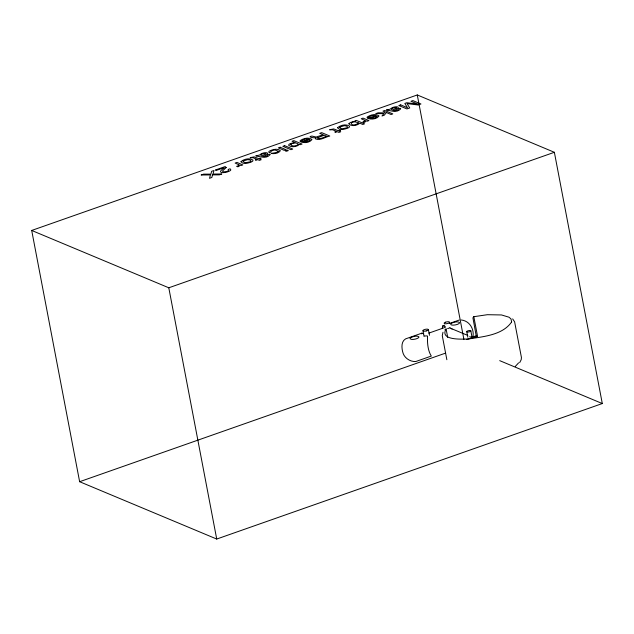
<?xml version="1.0" encoding="UTF-8"?>
<svg xmlns="http://www.w3.org/2000/svg" width="634" height="634" viewBox="0 0 634 634"><rect width="100%" height="100%" fill="white"/><g stroke="black" fill="none" stroke-linecap="round" stroke-linejoin="round"><path stroke-width="0.95" d="M473.099 335.838C473.963 328.357 469.192 320.764 461.195 319.972M442.31 328.143L442.627 326.027L444.68 325.147M472.893 317.689L476.221 335.901L477.584 336.472L473.82 316.691L473.432 316.818M511.622 321.842L510.98 318.902L508.975 317.198L501.526 314.955L487.387 314.702L473.82 316.691M427.514 336.202C427.276 342.78 427.76 350.531 431.31 356.07L415.88 361.491C410.745 362.014 404.849 358.416 403.153 353.447C401.655 348.969 400.72 341.694 405.562 338.889L421.943 333.135L423.726 333.761M421.539 333.856L421.943 333.135M442.984 332.264L442.27 335.663L446.859 359.716M511.606 322.009C502.461 335.188 483.37 336.583 468.78 338.952C462.693 339.158 439.275 340.751 446.098 328.951L447.715 337.431M444.854 329.807L446.098 328.951M518.596 362.87L515.268 366.468M519.65 362.672L521.196 359.716L521.441 357.536L514.61 321.787L512.652 318.894M411.26 337.367L413.653 336.527A4.501 1.419 -10.8 0 1 417.521 336.226L418.844 336.781A4.501 1.419 -10.8 0 1 416.633 338.699A4.501 1.419 -10.8 0 1 411.466 339.372L410.143 338.818A4.501 1.419 -10.8 0 1 411.26 337.367M449.466 327.992L448.278 328.412A2.227 0.705 -10.8 0 1 447.596 328.539M31.7 230.451L417.275 94.957L554.37 152.295L602.3 403.549L216.725 539.043L79.63 481.705L31.7 230.451L168.795 287.788L554.37 152.295M449.229 323.546L459.238 320.027M428.861 333.112L445.234 327.358M79.63 481.705L445.599 353.106M466.323 339.555L477.584 336.472M426.214 330.94L427.696 330.417A2.782 0.88 -10.8 0 0 428.386 329.522L427.562 329.181A2.782 0.88 -10.8 0 0 425.176 329.363L423.686 329.886A2.782 0.88 -10.8 0 0 423.013 330.782L424.098 336.567M476.221 335.901L471.165 337.145L472.441 337.7M469.58 336.773L471.197 337.145M442.857 325.781L445.393 326.724M470.198 330.536L470.816 330.797L472.187 338.017M424.732 335.861L425.152 335.965A2.227 0.705 -10.8 0 0 427.062 335.814M472.354 337.343L471.72 337.122L472.489 337.692M450.338 328.182L467.821 335.449M499.711 360.643L602.3 403.549M451.202 328.499L452.074 329.054M470.206 330.544A2.076 0.658 -10.8 0 0 468.415 330.679L467.29 331.067A2.076 0.658 -10.8 0 0 466.798 331.74L467.385 332.002A2.076 0.658 -10.8 0 0 469.2 331.851L470.293 331.471A2.076 0.658 -10.8 0 0 470.816 330.797M422.997 330.782L423.821 331.13A2.782 0.88 -10.8 0 0 426.222 330.94M466.775 331.74L467.805 337.161M417.275 94.957L463.914 339.42M428.386 329.522L429.487 335.307M168.795 287.788L216.725 539.043M450.037 327.493A2.227 0.705 -10.8 0 1 449.847 327.746M317.444 137.895C319.861 140.209 324.291 136.516 326.882 136.334L324.109 135.177L317.444 137.895M238.939 164.792L238.392 165.664L236.696 166.338L237.742 166.774C239.327 166.853 239.858 164.428 241.134 165.506L242.838 164.903L236.926 162.431L235.127 163.065L238.939 164.792M365.041 120.484L364.495 121.356L362.799 122.021L363.845 122.457C365.43 122.544 365.961 120.119 367.237 121.189L368.94 120.587L363.028 118.114L361.229 118.748L365.041 120.484M278.207 151.209L276.678 152.461L271.106 153.436C274.173 154.03 278.437 153.483 280.307 150.837L280.173 150.448C277.05 148.229 272.596 149.465 269.458 151.106A4.256 1.347 -10.8 0 0 268.784 152.065L269.276 152.675L271.019 152.057L270.892 151.312L273 150.306A2.56 0.808 -10.8 0 1 275.029 150.028L278.207 151.209M348.969 123.63L348.922 124.026C351.648 126.768 357.172 125.603 359.858 123.226L362.799 124.462L364.55 123.844L356.411 120.444L354.755 121.023L355.508 121.34L350.475 122.433L348.969 123.63M241.086 161.519L241.031 161.924C243.496 164.681 248.116 163.136 251.151 162.074A5.12 1.617 -10.8 0 0 252.903 160.814L252.895 160.022C249.424 157.723 244.09 159.007 241.086 161.519M337.653 127.585L337.597 127.989C340.062 130.755 344.682 129.209 347.717 128.139A5.12 1.617 -10.8 0 0 349.469 126.887L349.453 126.095C345.99 123.788 340.656 125.072 337.653 127.585M226.179 167.574L222.566 170.918L222.796 171.648C224.484 172.044 228.605 171.79 228.62 169.777L228.097 169.46L229.92 168.818L230.673 169.278L230.721 170.221C227.289 173.399 214.244 174.207 224.214 168.05L224.103 167.661L216.297 170.403L215.362 170.007L225.173 166.56L226.179 167.574M290.705 144.497C291.957 146.858 296.546 146.082 298.281 144.409L298.249 144.077C296.221 142.325 292.599 142.737 290.705 144.497M309.923 139.956L309.273 140.899L307.411 141.612L303.535 141.659L309.471 139.575L309.923 139.956M376.945 116.402L376.295 117.345L374.432 118.059L370.557 118.106L376.493 116.022L376.945 116.402M270.029 154.672C266.494 159.11 260.629 156.598 256.485 156.099L255.748 155.798L259.457 155.116C263.593 150.971 273.5 152.532 262.959 156.55C264.259 156.772 268.261 156.321 267.77 154.751L269.442 154.165L270.029 154.672M400.672 108.763C397.138 113.201 391.273 110.688 387.128 110.189L386.391 109.888L390.1 109.207C394.237 105.062 404.143 106.623 393.603 110.641C394.903 110.863 398.905 110.411 398.414 108.842L400.086 108.255L400.672 108.763M212.469 174.881L211.859 177.48L209.497 178.312L210.464 174.929L201.144 175L203.617 174.136L210.9 174.144L211.629 171.323L214.023 170.483L212.929 174.065L221.797 173.985L219.316 174.857L212.469 174.881M243.115 161.076L244.042 162.28L245.865 162.676L250.018 161.813A2.837 0.896 -10.8 0 0 250.993 160.965L250.065 159.998L247.743 159.609L243.115 161.076M339.673 127.141L340.601 128.345L342.431 128.742L346.584 127.878A2.837 0.896 -10.8 0 0 347.559 127.03L346.632 126.071L344.31 125.675L339.673 127.141M302.022 140.455C302.299 141.548 299.161 142.167 300.231 140.55C303.393 138.41 308.409 136.999 311.801 139.298L311.912 139.678C309.574 142.713 304.407 143.244 300.896 141.984L308.734 139.226L305.2 139.044L302.022 140.455M369.043 116.902C369.321 118.003 366.183 118.621 367.252 116.997C370.414 114.857 375.431 113.446 378.831 115.745L378.934 116.125C376.604 119.16 371.429 119.691 367.918 118.431L375.756 115.673L372.221 115.491L369.043 116.902M265.868 153.848L261.771 156.019C258.513 154.87 264.212 152.929 265.583 153.571L265.868 153.848M396.512 107.938L392.414 110.11C389.157 108.961 394.855 107.019 396.226 107.661L396.512 107.938M358.63 123.036C349.508 129.114 348.343 118.233 358.63 123.036M315.597 138.101L315.478 138.87C320.21 140.986 325.305 136.849 329.807 136.033L321.7 132.641L319.718 133.338L323.197 134.788L316.128 137.031L311.96 136.064C306.357 136.762 314.298 138.291 316.136 137.665L315.597 138.101M299.549 144.354C296.902 146.866 291.672 147.714 288.668 145.345L288.938 144.401L290.396 143.514L295.064 142.515L292.044 141.247L293.835 140.621L302.077 144.061L300.334 144.679L299.549 144.354M386.375 112.527L384.275 115.198L381.985 116.006L383.863 113.645L375.843 113.613L378.141 112.804L384.45 112.884L385.195 112.036L382.976 111.108L384.703 110.498L392.811 113.89L391.083 114.5L386.375 112.527M250.707 157.533L250.137 157.787L253.085 157.708L256.944 159.324L255.24 159.919L256.049 160.259L257.753 159.657L259.409 160.354L261.224 159.713L259.575 159.023L261.018 158.516L260.209 158.175L258.759 158.682L254.218 156.867L250.707 157.533M330.227 129.59L329.656 129.843L332.604 129.764L336.464 131.381L334.76 131.975L335.568 132.316L337.272 131.713L338.921 132.411L340.743 131.769L339.087 131.079L340.537 130.572L339.729 130.232L338.279 130.739L333.738 128.924L330.227 129.59M445.575 322.199L444.902 322.484A2.782 0.88 -10.8 0 0 444.22 323.38L445.028 323.728A2.782 0.88 -10.8 0 0 447.43 323.538L448.904 323.015A2.782 0.88 -10.8 0 0 449.593 322.12L448.777 321.779A2.782 0.88 -10.8 0 0 446.384 321.961L445.575 322.199M453.009 322.611L451.915 323.078A4.501 1.419 -10.8 0 0 453.928 325.107A4.501 1.419 -10.8 0 0 459.499 322.492L458.176 321.937A4.501 1.419 -10.8 0 0 454.309 322.238L453.009 322.611M280.149 147.239L278.318 147.88L284.206 150.345L286.029 149.703L280.149 147.239M284.634 145.662L282.843 146.296L290.951 149.687L292.749 149.053L284.634 145.662M400.704 104.879L398.818 105.545L406.925 108.929L409.738 107.946L407.068 103.604L418.131 104.99L420.976 103.992L412.869 100.6L410.967 101.274L417.861 104.111L406.806 102.732L404.841 103.421L407.504 107.756L400.704 104.879M287.131 150.163L285.3 150.805L286.425 151.272L288.256 150.63L287.131 150.163"/></g></svg>
